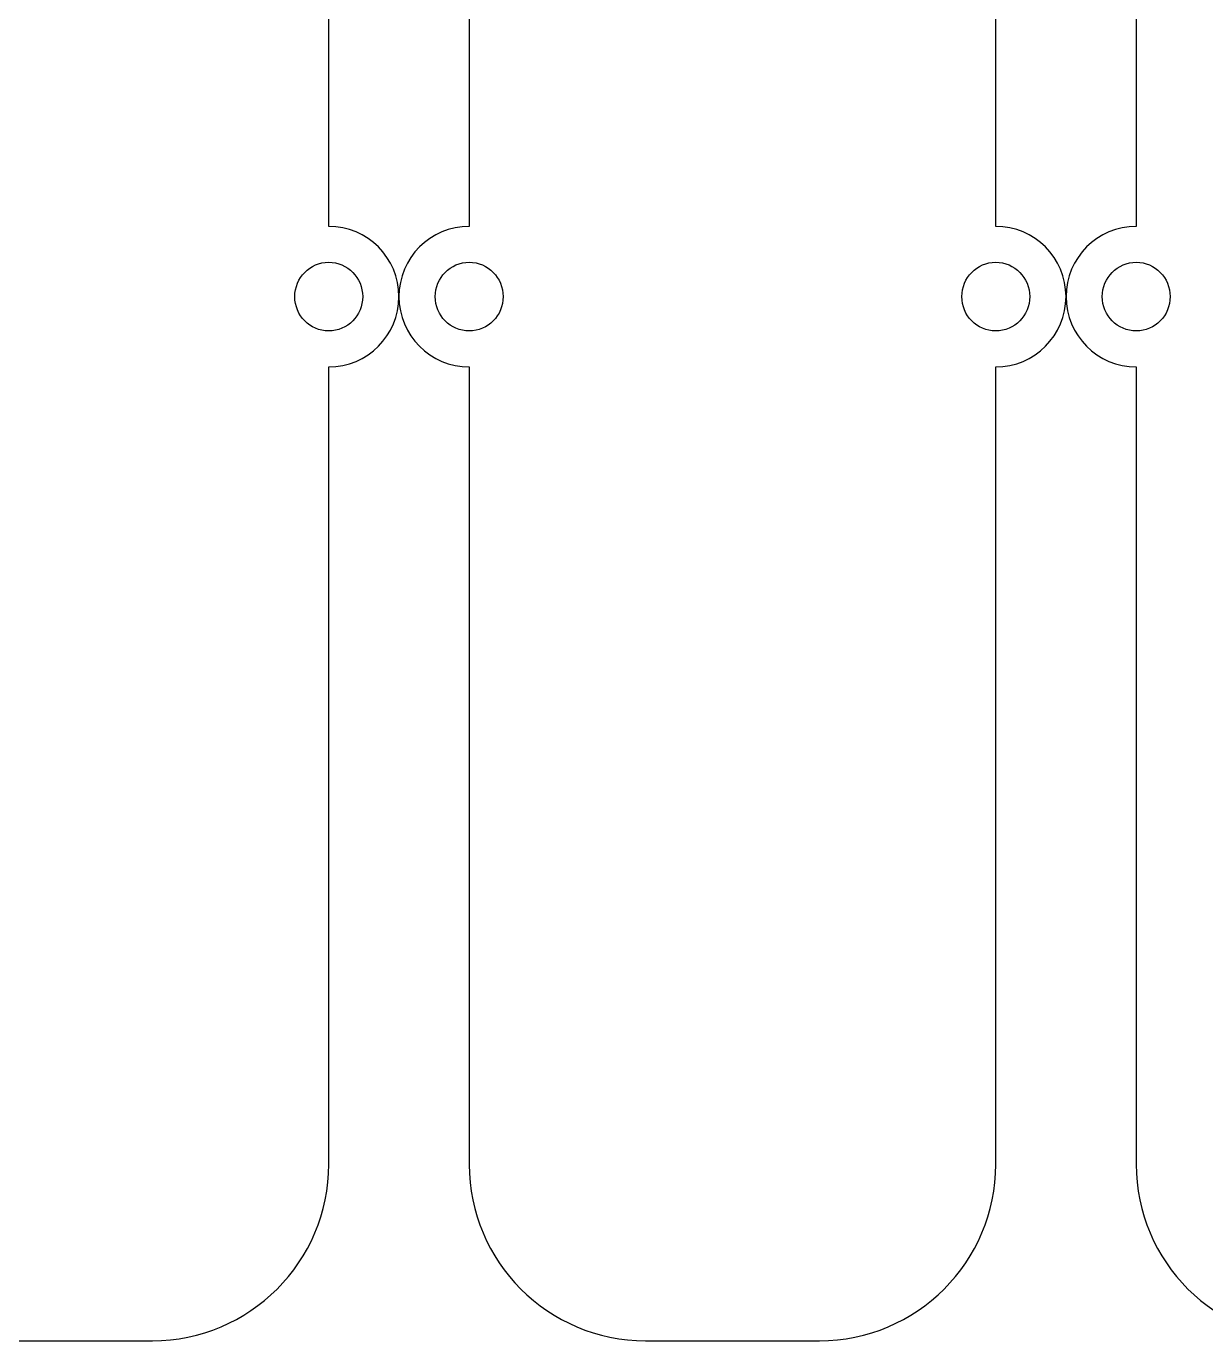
# Model space of a CAD drawing. Extents: x 0 to 771, y 958 to 1701.
# Drawn here: x 387.8 to 578.3, y 1275.5 to 1487.7 of the extents above; entities that cross this region are included whole.
import ezdxf

# ---------------------------------------------------------------- set-up
doc = ezdxf.new("R2010")
doc.units = 0
doc.layers.add('H0114_Printing', color=7, linetype='CONTINUOUS')

msp = doc.modelspace()

# ---------------------------------------------------------------- linework, layer by layer
at = {"layer": 'H0114_Printing', "color": 1}
for points in [[(436.659989, 1455.391064), (436.659989, 1516.370062)], [(459.337489, 1516.370062), (459.337489, 1455.391064)], [(544.376486, 1455.391064), (544.376486, 1516.370062)], [(567.054086, 1516.370062), (567.054086, 1455.391064)], [(436.659989, 1303.955067), (436.659989, 1432.713064)], [(459.337489, 1432.713064), (459.337489, 1303.945067)], [(544.376486, 1303.945067), (544.376486, 1432.713064)], [(567.054086, 1432.713064), (567.054086, 1303.955067)], [(380.10799, 1275.468068), (408.17399, 1275.468068)], [(487.814488, 1275.468068), (515.899487, 1275.468068)]]:
    msp.add_lwpolyline(points, dxfattribs=at)
for points in [[(431.179989, 1444.052064)], [(453.857489, 1444.052064)], [(538.896487, 1444.052064)], [(561.574086, 1444.052064)], [(436.659989, 1303.955067)], [(544.376486, 1303.945067)]]:
    msp.add_lwpolyline(points, close=True, dxfattribs=at)
for points in [[(447.998989, 1444.052064), (447.998989, 1450.314064), (442.922989, 1455.391064), (436.659989, 1455.391064)], [(459.337489, 1455.391064), (453.075489, 1455.391064), (447.998489, 1450.314064), (447.998489, 1444.052064)], [(555.715486, 1444.052064), (555.715486, 1450.314064), (550.639486, 1455.391064), (544.376486, 1455.391064)], [(567.054086, 1455.391064), (560.792086, 1455.391064), (555.715086, 1450.314064), (555.715086, 1444.052064)], [(431.179989, 1444.052064), (431.179989, 1447.114064), (433.633989, 1449.596064), (436.659989, 1449.596064)], [(436.659989, 1449.596064), (439.686989, 1449.596064), (442.140989, 1447.114064), (442.140989, 1444.052064)], [(453.857489, 1444.052064), (453.857489, 1447.114064), (456.310489, 1449.596064), (459.337489, 1449.596064)], [(459.337489, 1449.596064), (462.364488, 1449.596064), (464.817488, 1447.114064), (464.817488, 1444.052064)], [(538.896487, 1444.052064), (538.896487, 1447.114064), (541.350486, 1449.596064), (544.376486, 1449.596064)], [(544.376486, 1449.596064), (547.403486, 1449.596064), (549.857486, 1447.114064), (549.857486, 1444.052064)], [(561.574086, 1444.052064), (561.574086, 1447.114064), (564.027086, 1449.596064), (567.054086, 1449.596064)], [(567.054086, 1449.596064), (570.081086, 1449.596064), (572.534086, 1447.114064), (572.534086, 1444.052064)], [(436.659989, 1438.508064), (433.633989, 1438.508064), (431.179989, 1440.990064), (431.179989, 1444.052064)], [(442.140989, 1444.052064), (442.140989, 1440.990064), (439.686989, 1438.508064), (436.659989, 1438.508064)], [(436.659989, 1432.713064), (442.922989, 1432.713064), (447.998989, 1437.790064), (447.998989, 1444.052064)], [(447.998489, 1444.052064), (447.998489, 1437.790064), (453.075489, 1432.713064), (459.337489, 1432.713064)], [(459.337489, 1438.508064), (456.310489, 1438.508064), (453.857489, 1440.990064), (453.857489, 1444.052064)], [(464.817488, 1444.052064), (464.817488, 1440.990064), (462.364488, 1438.508064), (459.337489, 1438.508064)], [(544.376486, 1438.508064), (541.350486, 1438.508064), (538.896487, 1440.990064), (538.896487, 1444.052064)], [(549.857486, 1444.052064), (549.857486, 1440.990064), (547.403486, 1438.508064), (544.376486, 1438.508064)], [(544.376486, 1432.713064), (550.639486, 1432.713064), (555.715486, 1437.790064), (555.715486, 1444.052064)], [(555.715086, 1444.052064), (555.715086, 1437.790064), (560.792086, 1432.713064), (567.054086, 1432.713064)], [(567.054086, 1438.508064), (564.027086, 1438.508064), (561.574086, 1440.990064), (561.574086, 1444.052064)], [(572.534086, 1444.052064), (572.534086, 1440.990064), (570.081086, 1438.508064), (567.054086, 1438.508064)], [(408.17399, 1275.468068), (423.906989, 1275.468068), (436.659989, 1288.222068), (436.659989, 1303.955067)], [(459.337489, 1303.945067), (459.337489, 1288.218068), (472.087488, 1275.468068), (487.814488, 1275.468068)], [(515.899487, 1275.468068), (531.627487, 1275.468068), (544.376486, 1288.218068), (544.376486, 1303.945067)], [(567.054086, 1303.955067), (567.054086, 1288.222068), (579.808086, 1275.468068), (595.541085, 1275.468068)]]:
    msp.add_open_spline(points, degree=3, dxfattribs=at)

doc.saveas('drawing.dxf')
